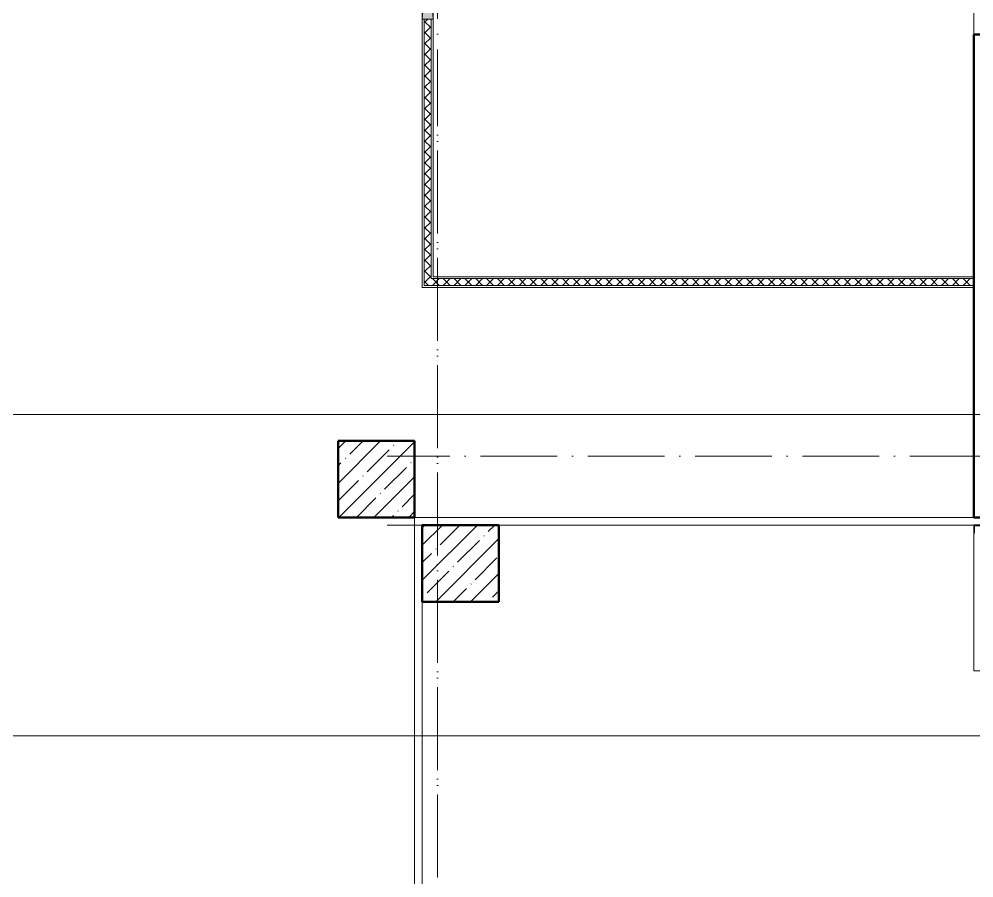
# Model space of a CAD drawing. Header units: millimetres. Extents: x -356862 to 418287, y 0 to 839748.
# Drawn here: x -85897 to -79665, y 503496 to 509097 of the extents above; entities that cross this region are included whole.
import ezdxf

# ---------------------------------------------------------------- set-up
doc = ezdxf.new("R2010")
doc.units = ezdxf.units.MM
doc.linetypes.add('50_200_ШТРИХ_1Т_ш5_п1_п1_', pattern=[700, 500, -100, 0, -100])
for name, color, linetype, lineweight in [('A-DETL-GENF-OTLN', 7, 'Continuous', 9), ('A-FLOR-____-OTLN', 7, 'Continuous', 9), ('A-GENM-____-MCUT', 7, 'Continuous', 25), ('A-GENM-____-OTLN-1', 7, 'Continuous', 25), ('A-GLAZ-____-OTLN', 7, 'Continuous', 9), ('A-WALL-____-MCUT-1', 7, 'Continuous', 9), ('A-WALL-____-MCUT-2', 7, 'Continuous', 50), ('A-WALL-FNSH-MCUT-1', 7, 'Continuous', 9), ('S-COLS-____-MCUT', 7, 'Continuous', 50), ('S-COLS-____-OTLN', 7, 'Continuous', 9), ('S-GRID-____-OTLN-1', 7, '50_200_ШТРИХ_1Т_ш5_п1_п1_', 9)]:
    doc.layers.add(name, color=color, linetype=linetype, lineweight=lineweight)
doc.layers.add('A-WALL-____-PATT-3', color=9, linetype='Continuous', lineweight=9, true_color=0x808080)
doc.layers.add('G-____-____-SYMB-1', color=9, linetype='Continuous', lineweight=9, true_color=0x808080)
pattern_1 = [(45, (-93500, -46531.04), (-114.04925, 114.04925), []), (45, (-93385.95, -46531.04), (-114.04925, 114.04925), [201.613, -40.323, 3.353, -36.97])]
pattern_2 = [(45, (-92950, -47081.04), (-114.04925, 114.04925), []), (45, (-92835.95, -47081.04), (-114.04925, 114.04925), [201.613, -40.323, 3.353, -36.97])]
pattern_3 = [(45, (-176515.067, 459015.94), (-35.35534, 35.35534), []), (135, (-176515.067, 459015.94), (-35.35534, -35.35534), [])]

# ---------------------------------------------------------------- blocks, each defined once
blk = doc.blocks.new('BSC_Колонна _Прямоугольная - 500х500-V130-АР1_План отверстий 1 этажа в осях 1-64_А-ГГ')
at = {"layer": 'S-COLS-____-OTLN'}
h = blk.add_hatch(dxfattribs=at)
h.set_pattern_fill('FP_164', color=256, style=0, pattern_type=2)
h.set_pattern_definition(pattern_1)
h.paths.add_polyline_path([(-250, -250), (250, -250), (250, 250), (-250, 250)], flags=0)
at = {"layer": 'S-COLS-____-MCUT'}
for p, q in [((250, 250), (-250, 250)), ((-250, 250), (-250, -250)), ((250, -250), (250, 250)), ((-250, -250), (250, -250))]:
    blk.add_line(p, q, dxfattribs=at)
blk = doc.blocks.new('BSC_Колонна _Прямоугольная - 500х500-V138-АР1_План отверстий 1 этажа в осях 1-64_А-ГГ')
at = {"layer": 'S-COLS-____-OTLN'}
h = blk.add_hatch(dxfattribs=at)
h.set_pattern_fill('FP_172', color=256, style=0, pattern_type=2)
h.set_pattern_definition(pattern_2)
h.paths.add_polyline_path([(-250, -250), (250, -250), (250, 250), (-250, 250)], flags=0)
at = {"layer": 'S-COLS-____-MCUT'}
for p, q in [((250, 250), (-250, 250)), ((-250, 250), (-250, -250)), ((250, -250), (250, 250)), ((-250, -250), (250, -250))]:
    blk.add_line(p, q, dxfattribs=at)
blk = doc.blocks.new('154_Фахверк_СКБ_Швеллер - Тип_100_3600-28132032-АР1_План отверстий 1 этажа в осях 1-64_А-ГГ')
at = {"layer": 'A-GENM-____-MCUT'}
for p, q in [((175, 50), (125, 50)), ((125, 50), (125, -50)), ((128, 47), (175, 47)), ((128, -47), (128, 47)), ((175, 47), (175, 50)), ((125, -50), (175, -50)), ((175, -47), (128, -47)), ((175, -50), (175, -47))]:
    blk.add_line(p, q, dxfattribs=at)
blk = doc.blocks.new('DET_L_Линия разрыва - М100-27490010-АР1_План отверстий 1 этажа в осях 1-64_А-ГГ')
at = {"layer": 'A-DETL-GENF-OTLN'}
blk.add_line((14100, 0), (0, 0), dxfattribs=at)
blk = doc.blocks.new('BSC_Колонна _Прямоугольная - 500х500-V138-АР1_План отверстий 1 этажа в осях 1-64_Ю-ЯЯ')
at = {"layer": 'S-COLS-____-OTLN'}
h = blk.add_hatch(dxfattribs=at)
h.set_pattern_fill('FP_149', color=256, style=0, pattern_type=2)
h.set_pattern_definition(pattern_1)
h.paths.add_polyline_path([(-250, -250), (250, -250), (250, 250), (-250, 250)], flags=0)
at = {"layer": 'S-COLS-____-MCUT'}
for p, q in [((250, 250), (-250, 250)), ((-250, 250), (-250, -250)), ((250, -250), (250, 250)), ((-250, -250), (250, -250))]:
    blk.add_line(p, q, dxfattribs=at)
blk = doc.blocks.new('BSC_Колонна _Прямоугольная - 500х500-V146-АР1_План отверстий 1 этажа в осях 1-64_Ю-ЯЯ')
at = {"layer": 'S-COLS-____-OTLN'}
h = blk.add_hatch(dxfattribs=at)
h.set_pattern_fill('FP_157', color=256, style=0, pattern_type=2)
h.set_pattern_definition(pattern_2)
h.paths.add_polyline_path([(-250, -250), (250, -250), (250, 250), (-250, 250)], flags=0)
at = {"layer": 'S-COLS-____-MCUT'}
for p, q in [((250, 250), (-250, 250)), ((-250, 250), (-250, -250)), ((250, -250), (250, 250)), ((-250, -250), (250, -250))]:
    blk.add_line(p, q, dxfattribs=at)
blk = doc.blocks.new('154_Фахверк_СКБ_Швеллер - Тип_100_3600-28132032-АР1_План отверстий 1 этажа в осях 1-64_Ю-ЯЯ')
at = {"layer": 'A-GENM-____-MCUT'}
for p, q in [((175, 50), (125, 50)), ((125, 50), (125, -50)), ((128, 47), (175, 47)), ((128, -47), (128, 47)), ((175, 47), (175, 50)), ((125, -50), (175, -50)), ((175, -47), (128, -47)), ((175, -50), (175, -47))]:
    blk.add_line(p, q, dxfattribs=at)
blk = doc.blocks.new('AR_Отверстие прямоугольное _в стене__БезПР - AR_Отверстие прямоугольное _в стене__БезПР-36427886-АР1_План отверстий 1 этажа в осях 1-64_Ю-ЯЯ')
at = {"layer": 'A-GLAZ-____-OTLN'}
blk.add_hatch(color=256, dxfattribs=at).paths.add_polyline_path([(600, 35), (-600, 35), (-600, -35), (600, -35)], flags=0)
at = {"layer": 'A-DETL-GENF-OTLN'}
for p, q in [((-600, -35), (-600, 35)), ((-600, 35), (600, 35)), ((600, 35), (-600, -35)), ((-600, 35), (600, -35)), ((600, 35), (-600, 35)), ((-600, 35), (-600, -35)), ((600, 35), (600, -35)), ((600, -35), (600, 35)), ((600, -35), (-600, -35)), ((-600, -35), (600, -35))]:
    blk.add_line(p, q, dxfattribs=at)
at = {"layer": 'A-GLAZ-____-OTLN'}
blk.add_line((600, 35), (-600, 35), dxfattribs=at)

msp = doc.modelspace()

# ---------------------------------------------------------------- hatches: boundary and pattern name
at = {"layer": 'A-WALL-____-PATT-3'}
h = msp.add_hatch(dxfattribs=at)
h.set_pattern_fill('FP_7', color=256, style=0, pattern_type=2)
h.set_pattern_definition(pattern_3)
h.paths.add_polyline_path([(-83207.5675, 507359.483), (-83207.5675, 509096.983), (-83252.5675, 509096.983), (-83252.5675, 507359.483)], flags=0)
h.paths.add_polyline_path([(-83252.5675, 510296.983), (-83207.5675, 510296.983), (-83207.5675, 510696.983), (-83252.5675, 510696.983)], flags=0)
h = msp.add_hatch(dxfattribs=at)
h.set_pattern_fill('FP_7', color=256, style=0, pattern_type=2)
h.set_pattern_definition(pattern_3)
h.paths.add_polyline_path([(-81085.4402, 507359.483), (-79665.0675, 507359.483), (-79665.0675, 507404.483), (-83207.5675, 507404.483), (-83207.5675, 507359.483), (-83195.0675, 507359.483)], flags=0)

# ---------------------------------------------------------------- linework, layer by layer
at = {"layer": 'A-FLOR-____-OTLN'}
for p, q in [((-83315.0675, 502981.983), (-83315.0675, 505846.983)), ((-83315.0675, 505846.983), (-79665.0675, 505846.983)), ((-83315.0675, 502981.983), (-83315.0675, 505846.983)), ((-83315.0675, 505846.983), (-79665.0675, 505846.983)), ((-79665.0675, 505796.983), (-82765.0675, 505796.983)), ((-79665.0675, 505796.983), (-82765.0675, 505796.983)), ((-83265.0675, 505296.983), (-83265.0675, 502981.983)), ((-83265.0675, 505296.983), (-83265.0675, 502981.983))]:
    msp.add_line(p, q, dxfattribs=at)
at = {"layer": 'A-WALL-____-MCUT-1'}
for p, q in [((-83252.5675, 507359.483), (-83252.5675, 509096.983)), ((-83207.5675, 507404.483), (-83207.5675, 509096.983)), ((-79665.0675, 507404.483), (-83207.5675, 507404.483)), ((-79665.0675, 507359.483), (-83252.5675, 507359.483)), ((-79665.0675, 506517.1216), (-79665.0675, 505846.983)), ((-79665.0675, 505846.983), (-75265.0675, 505846.983))]:
    msp.add_line(p, q, dxfattribs=at)
at = {"layer": 'A-WALL-____-MCUT-2'}
for p, q in [((-79665.0675, 508996.983), (-79665.0675, 505846.983)), ((-79165.0675, 508996.983), (-79665.0675, 508996.983)), ((-79665.0675, 505846.983), (-75265.0675, 505846.983))]:
    msp.add_line(p, q, dxfattribs=at)
at = {"layer": 'A-WALL-FNSH-MCUT-1'}
for p, q in [((-79665.0675, 511896.983), (-79665.0675, 508996.983)), ((-83265.0675, 509096.983), (-83265.0675, 507346.983)), ((-83195.0675, 507416.983), (-83195.0675, 509096.983)), ((-79665.0675, 507416.983), (-83195.0675, 507416.983)), ((-83265.0675, 507346.983), (-79665.0675, 507346.983)), ((-79665.0675, 505746.983), (-79665.0675, 504846.983)), ((-79665.0675, 505746.983), (-79665.0675, 504846.983)), ((-79665.0675, 504846.983), (-78165.0675, 504846.983)), ((-79665.0675, 504846.983), (-78165.0675, 504846.983))]:
    msp.add_line(p, q, dxfattribs=at)
at = {"layer": 'G-____-____-SYMB-1'}
msp.add_line((-77766.8674, 504422.2671), (-94572.0697, 504422.2671), dxfattribs=at)
msp.add_line((-77766.8674, 504422.2671), (-94572.0697, 504422.2671), dxfattribs=at)
at = {"layer": 'S-GRID-____-OTLN-1'}
for p, q in [((-83165.0675, 498597.5699), (-83165.0675, 549908.7924)), ((-83165.0675, 454533.3346), (-83165.0675, 508896.9006)), ((-72582.9526, 506246.983), (-83493.8031, 506246.983)), ((-72582.9526, 506246.983), (-83493.8031, 506246.983)), ((-83493.8031, 505796.983), (-72440.6609, 505796.983)), ((-83493.8031, 505796.983), (-72440.6609, 505796.983))]:
    msp.add_line(p, q, dxfattribs=at)

# ---------------------------------------------------------------- block references
at = {"layer": 'A-DETL-GENF-OTLN', "rotation": 180}
msp.add_blockref('DET_L_Линия разрыва - М100-27490010-АР1_План отверстий 1 этажа в осях 1-64_А-ГГ', (-74215.0675, 506517.1216), dxfattribs=at)
at = {"layer": 'A-GENM-____-OTLN-1', "rotation": 270}
for name in ['154_Фахверк_СКБ_Швеллер - Тип_100_3600-28132032-АР1_План отверстий 1 этажа в осях 1-64_А-ГГ', '154_Фахверк_СКБ_Швеллер - Тип_100_3600-28132032-АР1_План отверстий 1 этажа в осях 1-64_Ю-ЯЯ']:
    msp.add_blockref(name, (-79615.0675, 505921.983), dxfattribs=at)
at = {"layer": 'A-GLAZ-____-OTLN', "rotation": 270.0000000000002}
msp.add_blockref('AR_Отверстие прямоугольное _в стене__БезПР - AR_Отверстие прямоугольное _в стене__БезПР-36427886-АР1_План отверстий 1 этажа в осях 1-64_Ю-ЯЯ', (-83230.0675, 509696.983), dxfattribs=at)
at = {"layer": 'S-COLS-____-OTLN'}
for name, p in [('BSC_Колонна _Прямоугольная - 500х500-V138-АР1_План отверстий 1 этажа в осях 1-64_А-ГГ', (-83565.0675, 506096.983)), ('BSC_Колонна _Прямоугольная - 500х500-V146-АР1_План отверстий 1 этажа в осях 1-64_Ю-ЯЯ', (-83565.0675, 506096.983)), ('BSC_Колонна _Прямоугольная - 500х500-V130-АР1_План отверстий 1 этажа в осях 1-64_А-ГГ', (-83015.0675, 505546.983)), ('BSC_Колонна _Прямоугольная - 500х500-V138-АР1_План отверстий 1 этажа в осях 1-64_Ю-ЯЯ', (-83015.0675, 505546.983))]:
    msp.add_blockref(name, p, dxfattribs=at)

doc.saveas('drawing.dxf')
